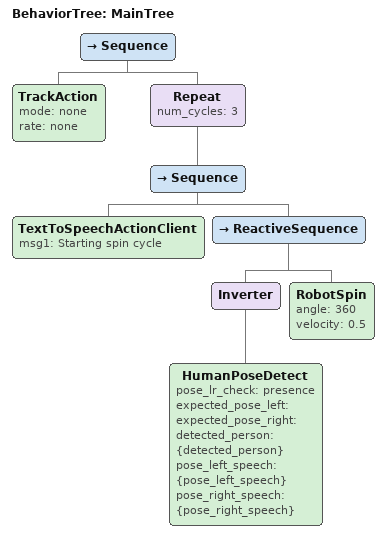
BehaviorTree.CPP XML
<root BTCPP_format="4" main_tree_to_execute="MainTree">
	<BehaviorTree ID="MainTree">
		<Sequence>
			<TrackAction mode="none" rate="none" />
			<Repeat num_cycles="3">
				<Sequence>
					<TextToSpeechActionClient msg1="Starting spin cycle" />
					<ReactiveSequence>
						<Inverter>
							<HumanPoseDetect pose_lr_check="presence" expected_pose_left="" expected_pose_right=""
								detected_person="{detected_person}" pose_left_speech="{pose_left_speech}"
								pose_right_speech="{pose_right_speech}" />
						</Inverter>
						<RobotSpin angle="360" velocity="0.5" />
					</ReactiveSequence>
				</Sequence>
			</Repeat>
		</Sequence>

	</BehaviorTree>
</root>
